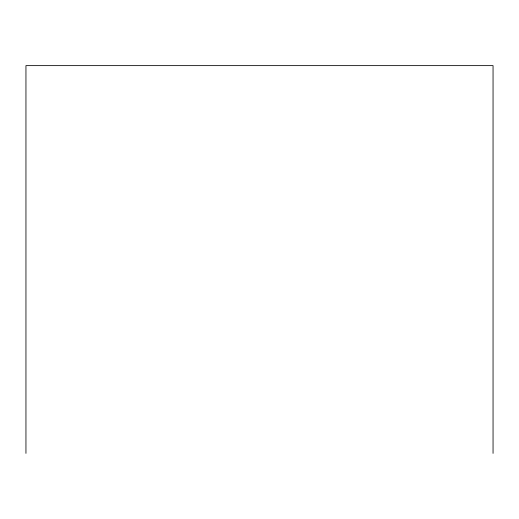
<?xml version="1.0" encoding="UTF-8"?>
<svg xmlns="http://www.w3.org/2000/svg" width="519" height="519" viewBox="0 0 519 519"><rect width="100%" height="100%" fill="white"/><g stroke="black" fill="none" stroke-linecap="round" stroke-linejoin="round"><path stroke-width="0.78" d="M493.05 453.372L493.05 65.628L25.95 65.628L25.95 453.372"/></g></svg>
